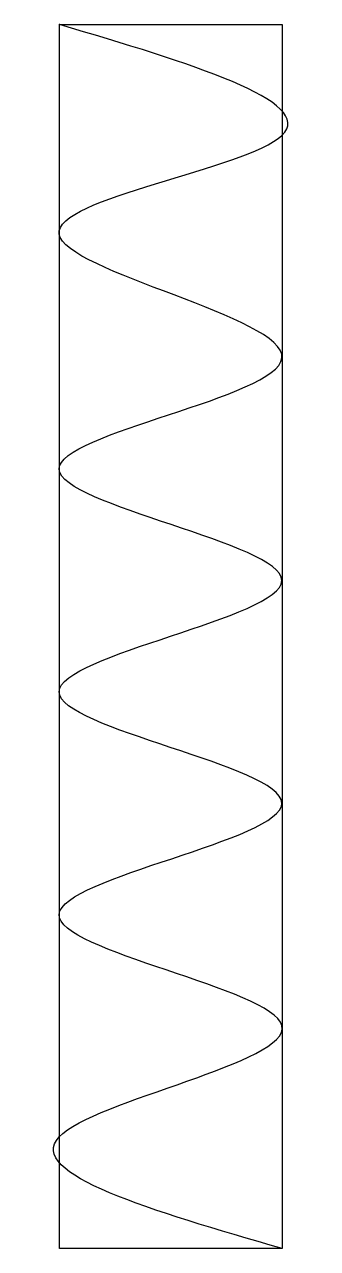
# Model space of a CAD drawing. Header units: millimetres. Extents: x 14 to 66, y 9 to 229.
import ezdxf

# ---------------------------------------------------------------- set-up
doc = ezdxf.new("R2010")
doc.units = ezdxf.units.MM

msp = doc.modelspace()

# ---------------------------------------------------------------- linework, layer by layer
msp.add_lwpolyline([(59.98, 9.45), (19.98, 9.45), (19.98, 229.45), (59.98, 229.45)], close=True)
msp.add_spline([(59.98, 9.45), (19.94, 29.51), (59.94, 49.51), (19.94, 69.51), (59.94, 89.51), (19.94, 109.51), (59.94, 129.51), (19.94, 149.51), (59.94, 169.51), (19.94, 191.78), (59.94, 209.51), (19.98, 229.45)], degree=3)
msp.add_point((19.98, 229.45))

doc.saveas('drawing.dxf')
